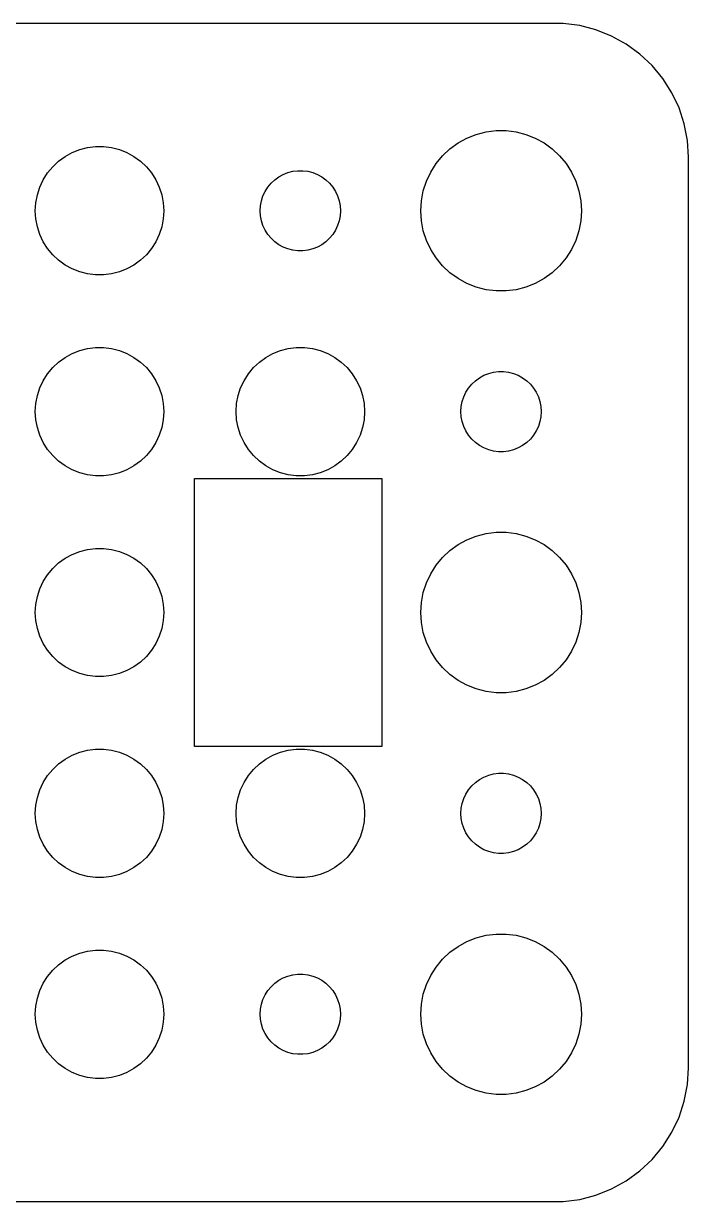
# Model space of a CAD drawing. Header units: metres. Extents: x 0.5 to 44.5, y -22 to 22.
# Drawn here: x 19.66 to 44.5, y -21.99 to 21.99 of the extents above; entities that cross this region are included whole.
import ezdxf

# ---------------------------------------------------------------- set-up
doc = ezdxf.new("R2010")
doc.units = ezdxf.units.M

msp = doc.modelspace()

# ---------------------------------------------------------------- linework, layer by layer
for p, q in [((39.8139, 21.9901), (5.18604, 21.9901)), ((40.4369, 21.9114), (39.8139, 21.9901)), ((41.0451, 21.7553), (40.4369, 21.9114)), ((41.6289, 21.5241), (41.0451, 21.7553)), ((42.1791, 21.2216), (41.6289, 21.5241)), ((42.6871, 20.8526), (42.1791, 21.2216)), ((43.1448, 20.4227), (42.6871, 20.8526)), ((43.5451, 19.9389), (43.1448, 20.4227)), ((43.8815, 19.4088), (43.5451, 19.9389)), ((44.1489, 18.8406), (43.8815, 19.4088)), ((44.3429, 18.2434), (44.1489, 18.8406)), ((44.4606, 17.6267), (44.3429, 18.2434)), ((35.8925, 17.533), (36.2227, 17.7145)), ((36.2227, 17.7145), (36.5729, 17.8532)), ((36.5729, 17.8532), (36.9379, 17.9469)), ((36.9379, 17.9469), (37.3116, 17.9941)), ((37.3116, 17.9941), (37.6884, 17.9941)), ((37.6884, 17.9941), (38.0621, 17.9469)), ((38.0621, 17.9469), (38.427, 17.8532)), ((38.427, 17.8532), (38.7773, 17.7145)), ((38.7773, 17.7145), (39.1075, 17.533)), ((44.5, 17), (44.4606, 17.6267)), ((21.214, 17.0264), (21.4781, 17.1716)), ((21.4781, 17.1716), (21.7583, 17.2825)), ((21.7583, 17.2825), (22.0503, 17.3575)), ((22.0503, 17.3575), (22.3493, 17.3953)), ((22.3493, 17.3953), (22.6507, 17.3953)), ((22.6507, 17.3953), (22.9497, 17.3575)), ((22.9497, 17.3575), (23.2416, 17.2825)), ((23.2416, 17.2825), (23.5219, 17.1716)), ((23.5219, 17.1716), (23.786, 17.0264)), ((35.3131, 17.0536), (35.5877, 17.3115)), ((35.5877, 17.3115), (35.8925, 17.533)), ((39.1075, 17.533), (39.4123, 17.3115)), ((39.4123, 17.3115), (39.6869, 17.0536)), ((20.7505, 16.6429), (20.9702, 16.8492)), ((20.9702, 16.8492), (21.214, 17.0264)), ((23.786, 17.0264), (24.0298, 16.8492)), ((24.0298, 16.8492), (24.2495, 16.6429)), ((34.8711, 16.4453), (35.0729, 16.7634)), ((35.0729, 16.7634), (35.3131, 17.0536)), ((39.6869, 17.0536), (39.927, 16.7634)), ((39.927, 16.7634), (40.1289, 16.4453)), ((44.5, -17), (44.5, 17)), ((20.3969, 16.1562), (20.5583, 16.4107)), ((20.5583, 16.4107), (20.7505, 16.6429)), ((24.2495, 16.6429), (24.4416, 16.4107)), ((24.4416, 16.4107), (24.6031, 16.1562)), ((29.1963, 16.2665), (29.3613, 16.3572)), ((29.3613, 16.3572), (29.5365, 16.4266)), ((29.5365, 16.4266), (29.7189, 16.4734)), ((29.7189, 16.4734), (29.9058, 16.497)), ((29.9058, 16.497), (30.0942, 16.497)), ((30.0942, 16.497), (30.2811, 16.4734)), ((30.2811, 16.4734), (30.4635, 16.4266)), ((30.4635, 16.4266), (30.6387, 16.3572)), ((30.6387, 16.3572), (30.8037, 16.2665)), ((34.7107, 16.1044), (34.8711, 16.4453)), ((40.1289, 16.4453), (40.2893, 16.1044)), ((20.1754, 15.5968), (20.2685, 15.8835)), ((20.2685, 15.8835), (20.3969, 16.1562)), ((24.6031, 16.1562), (24.7315, 15.8835)), ((24.7315, 15.8835), (24.8246, 15.5968)), ((28.6855, 15.7226), (28.7865, 15.8817)), ((28.7865, 15.8817), (28.9065, 16.0268)), ((28.9065, 16.0268), (29.0439, 16.1558)), ((29.0439, 16.1558), (29.1963, 16.2665)), ((30.8037, 16.2665), (30.9561, 16.1558)), ((30.9561, 16.1558), (31.0934, 16.0268)), ((31.0934, 16.0268), (31.2135, 15.8817)), ((31.2135, 15.8817), (31.3145, 15.7226)), ((34.5942, 15.7461), (34.7107, 16.1044)), ((40.2893, 16.1044), (40.4057, 15.7461)), ((20.1189, 15.3008), (20.1754, 15.5968)), ((24.8246, 15.5968), (24.8811, 15.3008)), ((28.5471, 15.373), (28.6053, 15.5522)), ((28.6053, 15.5522), (28.6855, 15.7226)), ((31.3145, 15.7226), (31.3947, 15.5522)), ((31.3947, 15.5522), (31.4529, 15.373)), ((34.5237, 15.376), (34.5942, 15.7461)), ((40.4057, 15.7461), (40.4763, 15.376)), ((20.1, 15), (20.1189, 15.3008)), ((20.1189, 14.6992), (20.1, 15)), ((24.8811, 15.3008), (24.9, 15)), ((24.9, 15), (24.8811, 14.6992)), ((28.5, 15), (28.5118, 15.188)), ((28.5118, 14.812), (28.5, 15)), ((28.5118, 15.188), (28.5471, 15.373)), ((31.4529, 15.373), (31.4882, 15.188)), ((31.4882, 15.188), (31.5, 15)), ((31.5, 15), (31.4882, 14.812)), ((34.5, 15), (34.5237, 15.376)), ((34.5237, 14.624), (34.5, 15)), ((40.4763, 15.376), (40.5, 15)), ((40.5, 15), (40.4763, 14.624)), ((20.1754, 14.4031), (20.1189, 14.6992)), ((24.8811, 14.6992), (24.8246, 14.4031)), ((28.5471, 14.627), (28.5118, 14.812)), ((28.6053, 14.4478), (28.5471, 14.627)), ((31.4529, 14.627), (31.3947, 14.4478)), ((31.4882, 14.812), (31.4529, 14.627)), ((34.5942, 14.2539), (34.5237, 14.624)), ((40.4763, 14.624), (40.4057, 14.2539)), ((20.2685, 14.1165), (20.1754, 14.4031)), ((20.3969, 13.8438), (20.2685, 14.1165)), ((24.7315, 14.1165), (24.6031, 13.8438)), ((24.8246, 14.4031), (24.7315, 14.1165)), ((28.6855, 14.2774), (28.6053, 14.4478)), ((28.7865, 14.1183), (28.6855, 14.2774)), ((28.9065, 13.9732), (28.7865, 14.1183)), ((31.2135, 14.1183), (31.0934, 13.9732)), ((31.3145, 14.2774), (31.2135, 14.1183)), ((31.3947, 14.4478), (31.3145, 14.2774)), ((34.7107, 13.8956), (34.5942, 14.2539)), ((40.4057, 14.2539), (40.2893, 13.8956)), ((20.5583, 13.5893), (20.3969, 13.8438)), ((24.6031, 13.8438), (24.4416, 13.5893)), ((29.0439, 13.8442), (28.9065, 13.9732)), ((29.1963, 13.7335), (29.0439, 13.8442)), ((29.3613, 13.6427), (29.1963, 13.7335)), ((29.5365, 13.5734), (29.3613, 13.6427)), ((30.6387, 13.6427), (30.4635, 13.5734)), ((30.8037, 13.7335), (30.6387, 13.6427)), ((30.9561, 13.8442), (30.8037, 13.7335)), ((31.0934, 13.9732), (30.9561, 13.8442)), ((34.8711, 13.5547), (34.7107, 13.8956)), ((40.2893, 13.8956), (40.1289, 13.5547)), ((20.7505, 13.3571), (20.5583, 13.5893)), ((20.9702, 13.1508), (20.7505, 13.3571)), ((24.2495, 13.3571), (24.0298, 13.1508)), ((24.4416, 13.5893), (24.2495, 13.3571)), ((29.7189, 13.5266), (29.5365, 13.5734)), ((29.9058, 13.5029), (29.7189, 13.5266)), ((30.0942, 13.5029), (29.9058, 13.5029)), ((30.2811, 13.5266), (30.0942, 13.5029)), ((30.4635, 13.5734), (30.2811, 13.5266)), ((35.0729, 13.2366), (34.8711, 13.5547)), ((35.3131, 12.9464), (35.0729, 13.2366)), ((39.927, 13.2366), (39.6869, 12.9464)), ((40.1289, 13.5547), (39.927, 13.2366)), ((21.214, 12.9736), (20.9702, 13.1508)), ((21.4781, 12.8284), (21.214, 12.9736)), ((21.7583, 12.7175), (21.4781, 12.8284)), ((23.5219, 12.8284), (23.2416, 12.7175)), ((23.786, 12.9736), (23.5219, 12.8284)), ((24.0298, 13.1508), (23.786, 12.9736)), ((35.5877, 12.6884), (35.3131, 12.9464)), ((39.6869, 12.9464), (39.4123, 12.6884)), ((22.0503, 12.6425), (21.7583, 12.7175)), ((22.3493, 12.6047), (22.0503, 12.6425)), ((22.6507, 12.6047), (22.3493, 12.6047)), ((22.9497, 12.6425), (22.6507, 12.6047)), ((23.2416, 12.7175), (22.9497, 12.6425)), ((35.8925, 12.467), (35.5877, 12.6884)), ((36.2227, 12.2855), (35.8925, 12.467)), ((39.1075, 12.467), (38.7773, 12.2855)), ((39.4123, 12.6884), (39.1075, 12.467)), ((36.5729, 12.1468), (36.2227, 12.2855)), ((36.9379, 12.0531), (36.5729, 12.1468)), ((37.3116, 12.0059), (36.9379, 12.0531)), ((37.6884, 12.0059), (37.3116, 12.0059)), ((38.0621, 12.0531), (37.6884, 12.0059)), ((38.427, 12.1468), (38.0621, 12.0531)), ((38.7773, 12.2855), (38.427, 12.1468)), ((21.4781, 9.67157), (21.7583, 9.78253)), ((21.7583, 9.78253), (22.0503, 9.85748)), ((22.0503, 9.85748), (22.3493, 9.89526)), ((22.3493, 9.89526), (22.6507, 9.89526)), ((22.6507, 9.89526), (22.9497, 9.85748)), ((22.9497, 9.85748), (23.2416, 9.78253)), ((23.2416, 9.78253), (23.5219, 9.67157)), ((28.9781, 9.67157), (29.2583, 9.78253)), ((29.2583, 9.78253), (29.5503, 9.85748)), ((29.5503, 9.85748), (29.8493, 9.89526)), ((29.8493, 9.89526), (30.1507, 9.89526)), ((30.1507, 9.89526), (30.4497, 9.85748)), ((30.4497, 9.85748), (30.7416, 9.78253)), ((30.7416, 9.78253), (31.0219, 9.67157)), ((20.7505, 9.1429), (20.9702, 9.34923)), ((20.9702, 9.34923), (21.214, 9.52638)), ((21.214, 9.52638), (21.4781, 9.67157)), ((23.5219, 9.67157), (23.786, 9.52638)), ((23.786, 9.52638), (24.0298, 9.34923)), ((24.0298, 9.34923), (24.2495, 9.1429)), ((28.2505, 9.1429), (28.4702, 9.34923)), ((28.4702, 9.34923), (28.714, 9.52638)), ((28.714, 9.52638), (28.9781, 9.67157)), ((31.0219, 9.67157), (31.286, 9.52638)), ((31.286, 9.52638), (31.5298, 9.34923)), ((31.5298, 9.34923), (31.7495, 9.1429)), ((20.3969, 8.6562), (20.5583, 8.91068)), ((20.5583, 8.91068), (20.7505, 9.1429)), ((24.2495, 9.1429), (24.4416, 8.91068)), ((24.4416, 8.91068), (24.6031, 8.6562)), ((27.8969, 8.6562), (28.0583, 8.91068)), ((28.0583, 8.91068), (28.2505, 9.1429)), ((31.7495, 9.1429), (31.9416, 8.91068)), ((31.9416, 8.91068), (32.1031, 8.6562)), ((36.6963, 8.76648), (36.8613, 8.85724)), ((36.8613, 8.85724), (37.0365, 8.92657)), ((37.0365, 8.92657), (37.2189, 8.97342)), ((37.2189, 8.97342), (37.4058, 8.99704)), ((37.4058, 8.99704), (37.5942, 8.99704)), ((37.5942, 8.99704), (37.7811, 8.97342)), ((37.7811, 8.97342), (37.9635, 8.92657)), ((37.9635, 8.92657), (38.1387, 8.85724)), ((38.1387, 8.85724), (38.3037, 8.76648)), ((20.1754, 8.09685), (20.2685, 8.38348)), ((20.2685, 8.38348), (20.3969, 8.6562)), ((24.6031, 8.6562), (24.7315, 8.38348)), ((24.7315, 8.38348), (24.8246, 8.09685)), ((27.6754, 8.09685), (27.7685, 8.38348)), ((27.7685, 8.38348), (27.8969, 8.6562)), ((32.1031, 8.6562), (32.2315, 8.38348)), ((32.2315, 8.38348), (32.3246, 8.09685)), ((36.1855, 8.22263), (36.2865, 8.38167)), ((36.2865, 8.38167), (36.4065, 8.52681)), ((36.4065, 8.52681), (36.5439, 8.65576)), ((36.5439, 8.65576), (36.6963, 8.76648)), ((38.3037, 8.76648), (38.4561, 8.65576)), ((38.4561, 8.65576), (38.5934, 8.52681)), ((38.5934, 8.52681), (38.7135, 8.38167)), ((38.7135, 8.38167), (38.8145, 8.22263)), ((20.1189, 7.8008), (20.1754, 8.09685)), ((24.8246, 8.09685), (24.8811, 7.8008)), ((27.6189, 7.8008), (27.6754, 8.09685)), ((32.3246, 8.09685), (32.3811, 7.8008)), ((36.0471, 7.87303), (36.1053, 8.05219)), ((36.1053, 8.05219), (36.1855, 8.22263)), ((38.8145, 8.22263), (38.8947, 8.05219)), ((38.8947, 8.05219), (38.9529, 7.87303)), ((20.1, 7.5), (20.1189, 7.8008)), ((20.1189, 7.19919), (20.1, 7.5)), ((24.8811, 7.8008), (24.9, 7.5)), ((24.9, 7.5), (24.8811, 7.19919)), ((27.6, 7.5), (27.6189, 7.8008)), ((27.6189, 7.19919), (27.6, 7.5)), ((32.3811, 7.8008), (32.4, 7.5)), ((32.4, 7.5), (32.3811, 7.19919)), ((36, 7.5), (36.0118, 7.68799)), ((36.0118, 7.312), (36, 7.5)), ((36.0118, 7.68799), (36.0471, 7.87303)), ((38.9529, 7.87303), (38.9882, 7.68799)), ((38.9882, 7.68799), (39, 7.5)), ((39, 7.5), (38.9882, 7.312)), ((20.1754, 6.90314), (20.1189, 7.19919)), ((24.8811, 7.19919), (24.8246, 6.90314)), ((27.6754, 6.90314), (27.6189, 7.19919)), ((32.3811, 7.19919), (32.3246, 6.90314)), ((36.0471, 7.12695), (36.0118, 7.312)), ((36.1053, 6.9478), (36.0471, 7.12695)), ((38.9529, 7.12695), (38.8947, 6.9478)), ((38.9882, 7.312), (38.9529, 7.12695)), ((20.2685, 6.6165), (20.1754, 6.90314)), ((20.3969, 6.34378), (20.2685, 6.6165)), ((24.7315, 6.6165), (24.6031, 6.34378)), ((24.8246, 6.90314), (24.7315, 6.6165)), ((27.7685, 6.6165), (27.6754, 6.90314)), ((27.8969, 6.34378), (27.7685, 6.6165)), ((32.2315, 6.6165), (32.1031, 6.34378)), ((32.3246, 6.90314), (32.2315, 6.6165)), ((36.1855, 6.77736), (36.1053, 6.9478)), ((36.2865, 6.61832), (36.1855, 6.77736)), ((36.4065, 6.47318), (36.2865, 6.61832)), ((38.7135, 6.61832), (38.5934, 6.47318)), ((38.8145, 6.77736), (38.7135, 6.61832)), ((38.8947, 6.9478), (38.8145, 6.77736)), ((20.5583, 6.08931), (20.3969, 6.34378)), ((24.6031, 6.34378), (24.4416, 6.08931)), ((28.0583, 6.08931), (27.8969, 6.34378)), ((32.1031, 6.34378), (31.9416, 6.08931)), ((36.5439, 6.34422), (36.4065, 6.47318)), ((36.6963, 6.23351), (36.5439, 6.34422)), ((36.8613, 6.14275), (36.6963, 6.23351)), ((38.3037, 6.23351), (38.1387, 6.14275)), ((38.4561, 6.34422), (38.3037, 6.23351)), ((38.5934, 6.47318), (38.4561, 6.34422)), ((20.7505, 5.85709), (20.5583, 6.08931)), ((20.9702, 5.65076), (20.7505, 5.85709)), ((24.2495, 5.85709), (24.0298, 5.65076)), ((24.4416, 6.08931), (24.2495, 5.85709)), ((28.2505, 5.85709), (28.0583, 6.08931)), ((28.4702, 5.65076), (28.2505, 5.85709)), ((31.7495, 5.85709), (31.5298, 5.65076)), ((31.9416, 6.08931), (31.7495, 5.85709)), ((37.0365, 6.07341), (36.8613, 6.14275)), ((37.2189, 6.02657), (37.0365, 6.07341)), ((37.4058, 6.00294), (37.2189, 6.02657)), ((37.5942, 6.00294), (37.4058, 6.00294)), ((37.7811, 6.02657), (37.5942, 6.00294)), ((37.9635, 6.07341), (37.7811, 6.02657)), ((38.1387, 6.14275), (37.9635, 6.07341)), ((21.214, 5.4736), (20.9702, 5.65076)), ((21.4781, 5.32841), (21.214, 5.4736)), ((21.7583, 5.21745), (21.4781, 5.32841)), ((23.5219, 5.32841), (23.2416, 5.21745)), ((23.786, 5.4736), (23.5219, 5.32841)), ((24.0298, 5.65076), (23.786, 5.4736)), ((28.714, 5.4736), (28.4702, 5.65076)), ((28.9781, 5.32841), (28.714, 5.4736)), ((29.2583, 5.21745), (28.9781, 5.32841)), ((31.0219, 5.32841), (30.7416, 5.21745)), ((31.286, 5.4736), (31.0219, 5.32841)), ((31.5298, 5.65076), (31.286, 5.4736)), ((22.0503, 5.1425), (21.7583, 5.21745)), ((22.3493, 5.10472), (22.0503, 5.1425)), ((22.6507, 5.10472), (22.3493, 5.10472)), ((22.9497, 5.1425), (22.6507, 5.10472)), ((23.2416, 5.21745), (22.9497, 5.1425)), ((26.044, -5), (26.044, 5)), ((26.044, 5), (33.044, 5)), ((29.5503, 5.1425), (29.2583, 5.21745)), ((29.8493, 5.10472), (29.5503, 5.1425)), ((30.1507, 5.10472), (29.8493, 5.10472)), ((30.4497, 5.1425), (30.1507, 5.10472)), ((30.7416, 5.21745), (30.4497, 5.1425)), ((33.044, 5), (33.044, -5)), ((35.8925, 2.53297), (36.2227, 2.71448)), ((36.2227, 2.71448), (36.5729, 2.85316)), ((36.5729, 2.85316), (36.9379, 2.94685)), ((36.9379, 2.94685), (37.3116, 2.99408)), ((37.3116, 2.99408), (37.6884, 2.99408)), ((37.6884, 2.99408), (38.0621, 2.94685)), ((38.0621, 2.94685), (38.427, 2.85316)), ((38.427, 2.85316), (38.7773, 2.71448)), ((38.7773, 2.71448), (39.1075, 2.53297)), ((21.4781, 2.17157), (21.7583, 2.28253)), ((21.7583, 2.28253), (22.0503, 2.35748)), ((22.0503, 2.35748), (22.3493, 2.39526)), ((22.3493, 2.39526), (22.6507, 2.39526)), ((22.6507, 2.39526), (22.9497, 2.35748)), ((22.9497, 2.35748), (23.2416, 2.28253)), ((23.2416, 2.28253), (23.5219, 2.17157)), ((35.3131, 2.05363), (35.5877, 2.31154)), ((35.5877, 2.31154), (35.8925, 2.53297)), ((39.1075, 2.53297), (39.4123, 2.31154)), ((39.4123, 2.31154), (39.6869, 2.05363)), ((20.7505, 1.6429), (20.9702, 1.84923)), ((20.9702, 1.84923), (21.214, 2.02638)), ((21.214, 2.02638), (21.4781, 2.17157)), ((23.5219, 2.17157), (23.786, 2.02638)), ((23.786, 2.02638), (24.0298, 1.84923)), ((24.0298, 1.84923), (24.2495, 1.6429)), ((34.8711, 1.44525), (35.0729, 1.76335)), ((35.0729, 1.76335), (35.3131, 2.05363)), ((39.6869, 2.05363), (39.927, 1.76335)), ((39.927, 1.76335), (40.1289, 1.44525)), ((20.3969, 1.1562), (20.5583, 1.41068)), ((20.5583, 1.41068), (20.7505, 1.6429)), ((24.2495, 1.6429), (24.4416, 1.41068)), ((24.4416, 1.41068), (24.6031, 1.1562)), ((34.7107, 1.10437), (34.8711, 1.44525)), ((40.1289, 1.44525), (40.2893, 1.10437)), ((20.1754, 0.59685), (20.2685, 0.88348)), ((20.2685, 0.88348), (20.3969, 1.1562)), ((24.6031, 1.1562), (24.7315, 0.88348)), ((24.7315, 0.88348), (24.8246, 0.59685)), ((34.5942, 0.74606), (34.7107, 1.10437)), ((40.2893, 1.10437), (40.4057, 0.74606)), ((20.1189, 0.3008), (20.1754, 0.59685)), ((24.8246, 0.59685), (24.8811, 0.3008)), ((34.5237, 0.37599), (34.5942, 0.74606)), ((40.4057, 0.74606), (40.4763, 0.37599)), ((20.1, 0), (20.1189, 0.3008)), ((20.1189, -0.3008), (20.1, 0)), ((24.8811, 0.3008), (24.9, 0)), ((24.9, 0), (24.8811, -0.3008)), ((34.5, 0), (34.5237, 0.37599)), ((34.5237, -0.37599), (34.5, 0)), ((40.4763, 0.37599), (40.5, 0)), ((40.5, 0), (40.4763, -0.37599)), ((20.1754, -0.59685), (20.1189, -0.3008)), ((24.8811, -0.3008), (24.8246, -0.59685)), ((34.5942, -0.74606), (34.5237, -0.37599)), ((40.4763, -0.37599), (40.4057, -0.74606)), ((20.2685, -0.88348), (20.1754, -0.59685)), ((24.8246, -0.59685), (24.7315, -0.88348)), ((34.7107, -1.10437), (34.5942, -0.74606)), ((40.4057, -0.74606), (40.2893, -1.10437)), ((20.3969, -1.1562), (20.2685, -0.88348)), ((20.5583, -1.41068), (20.3969, -1.1562)), ((24.6031, -1.1562), (24.4416, -1.41068)), ((24.7315, -0.88348), (24.6031, -1.1562)), ((34.8711, -1.44525), (34.7107, -1.10437)), ((40.2893, -1.10437), (40.1289, -1.44525)), ((20.7505, -1.6429), (20.5583, -1.41068)), ((20.9702, -1.84923), (20.7505, -1.6429)), ((24.2495, -1.6429), (24.0298, -1.84923)), ((24.4416, -1.41068), (24.2495, -1.6429)), ((35.0729, -1.76335), (34.8711, -1.44525)), ((40.1289, -1.44525), (39.927, -1.76335)), ((21.214, -2.02638), (20.9702, -1.84923)), ((21.4781, -2.17157), (21.214, -2.02638)), ((21.7583, -2.28253), (21.4781, -2.17157)), ((23.5219, -2.17157), (23.2416, -2.28253)), ((23.786, -2.02638), (23.5219, -2.17157)), ((24.0298, -1.84923), (23.786, -2.02638)), ((35.3131, -2.05363), (35.0729, -1.76335)), ((35.5877, -2.31154), (35.3131, -2.05363)), ((39.6869, -2.05363), (39.4123, -2.31154)), ((39.927, -1.76335), (39.6869, -2.05363)), ((22.0503, -2.35748), (21.7583, -2.28253)), ((22.3493, -2.39526), (22.0503, -2.35748)), ((22.6507, -2.39526), (22.3493, -2.39526)), ((22.9497, -2.35748), (22.6507, -2.39526)), ((23.2416, -2.28253), (22.9497, -2.35748)), ((35.8925, -2.53297), (35.5877, -2.31154)), ((36.2227, -2.71448), (35.8925, -2.53297)), ((39.1075, -2.53297), (38.7773, -2.71448)), ((39.4123, -2.31154), (39.1075, -2.53297)), ((36.5729, -2.85316), (36.2227, -2.71448)), ((36.9379, -2.94685), (36.5729, -2.85316)), ((37.3116, -2.99408), (36.9379, -2.94685)), ((37.6884, -2.99408), (37.3116, -2.99408)), ((38.0621, -2.94685), (37.6884, -2.99408)), ((38.427, -2.85316), (38.0621, -2.94685)), ((38.7773, -2.71448), (38.427, -2.85316)), ((21.4781, -5.32841), (21.7583, -5.21745)), ((21.7583, -5.21745), (22.0503, -5.1425)), ((22.0503, -5.1425), (22.3493, -5.10472)), ((22.3493, -5.10472), (22.6507, -5.10472)), ((22.6507, -5.10472), (22.9497, -5.1425)), ((22.9497, -5.1425), (23.2416, -5.21745)), ((23.2416, -5.21745), (23.5219, -5.32841)), ((33.044, -5), (26.044, -5)), ((28.9781, -5.32841), (29.2583, -5.21745)), ((29.2583, -5.21745), (29.5503, -5.1425)), ((29.5503, -5.1425), (29.8493, -5.10472)), ((29.8493, -5.10472), (30.1507, -5.10472)), ((30.1507, -5.10472), (30.4497, -5.1425)), ((30.4497, -5.1425), (30.7416, -5.21745)), ((30.7416, -5.21745), (31.0219, -5.32841)), ((20.7505, -5.85709), (20.9702, -5.65076)), ((20.9702, -5.65076), (21.214, -5.4736)), ((21.214, -5.4736), (21.4781, -5.32841)), ((23.5219, -5.32841), (23.786, -5.4736)), ((23.786, -5.4736), (24.0298, -5.65076)), ((24.0298, -5.65076), (24.2495, -5.85709)), ((28.2505, -5.85709), (28.4702, -5.65076)), ((28.4702, -5.65076), (28.714, -5.4736)), ((28.714, -5.4736), (28.9781, -5.32841)), ((31.0219, -5.32841), (31.286, -5.4736)), ((31.286, -5.4736), (31.5298, -5.65076)), ((31.5298, -5.65076), (31.7495, -5.85709)), ((20.3969, -6.34378), (20.5583, -6.08931)), ((20.5583, -6.08931), (20.7505, -5.85709)), ((24.2495, -5.85709), (24.4416, -6.08931)), ((24.4416, -6.08931), (24.6031, -6.34378)), ((27.8969, -6.34378), (28.0583, -6.08931)), ((28.0583, -6.08931), (28.2505, -5.85709)), ((31.7495, -5.85709), (31.9416, -6.08931)), ((31.9416, -6.08931), (32.1031, -6.34378)), ((36.6963, -6.23351), (36.8613, -6.14275)), ((36.8613, -6.14275), (37.0365, -6.07341)), ((37.0365, -6.07341), (37.2189, -6.02657)), ((37.2189, -6.02657), (37.4058, -6.00294)), ((37.4058, -6.00294), (37.5942, -6.00294)), ((37.5942, -6.00294), (37.7811, -6.02657)), ((37.7811, -6.02657), (37.9635, -6.07341)), ((37.9635, -6.07341), (38.1387, -6.14275)), ((38.1387, -6.14275), (38.3037, -6.23351)), ((20.2685, -6.6165), (20.3969, -6.34378)), ((24.6031, -6.34378), (24.7315, -6.6165)), ((27.7685, -6.6165), (27.8969, -6.34378)), ((32.1031, -6.34378), (32.2315, -6.6165)), ((36.2865, -6.61832), (36.4065, -6.47318)), ((36.4065, -6.47318), (36.5439, -6.34422)), ((36.5439, -6.34422), (36.6963, -6.23351)), ((38.3037, -6.23351), (38.4561, -6.34422)), ((38.4561, -6.34422), (38.5934, -6.47318)), ((38.5934, -6.47318), (38.7135, -6.61832)), ((20.1189, -7.19919), (20.1754, -6.90314)), ((20.1754, -6.90314), (20.2685, -6.6165)), ((24.7315, -6.6165), (24.8246, -6.90314)), ((24.8246, -6.90314), (24.8811, -7.19919)), ((27.6189, -7.19919), (27.6754, -6.90314)), ((27.6754, -6.90314), (27.7685, -6.6165)), ((32.2315, -6.6165), (32.3246, -6.90314)), ((32.3246, -6.90314), (32.3811, -7.19919)), ((36.0471, -7.12695), (36.1053, -6.9478)), ((36.1053, -6.9478), (36.1855, -6.77736)), ((36.1855, -6.77736), (36.2865, -6.61832)), ((38.7135, -6.61832), (38.8145, -6.77736)), ((38.8145, -6.77736), (38.8947, -6.9478)), ((38.8947, -6.9478), (38.9529, -7.12695)), ((20.1, -7.5), (20.1189, -7.19919)), ((24.8811, -7.19919), (24.9, -7.5)), ((27.6, -7.5), (27.6189, -7.19919)), ((32.3811, -7.19919), (32.4, -7.5)), ((36, -7.5), (36.0118, -7.312)), ((36.0118, -7.312), (36.0471, -7.12695)), ((38.9529, -7.12695), (38.9882, -7.312)), ((38.9882, -7.312), (39, -7.5)), ((20.1189, -7.8008), (20.1, -7.5)), ((20.1754, -8.09685), (20.1189, -7.8008)), ((24.8811, -7.8008), (24.8246, -8.09685)), ((24.9, -7.5), (24.8811, -7.8008)), ((27.6189, -7.8008), (27.6, -7.5)), ((27.6754, -8.09685), (27.6189, -7.8008)), ((32.3811, -7.8008), (32.3246, -8.09685)), ((32.4, -7.5), (32.3811, -7.8008)), ((36.0118, -7.68799), (36, -7.5)), ((36.0471, -7.87303), (36.0118, -7.68799)), ((36.1053, -8.05219), (36.0471, -7.87303)), ((38.9529, -7.87303), (38.8947, -8.05219)), ((38.9882, -7.68799), (38.9529, -7.87303)), ((39, -7.5), (38.9882, -7.68799)), ((20.2685, -8.38348), (20.1754, -8.09685)), ((24.8246, -8.09685), (24.7315, -8.38348)), ((27.7685, -8.38348), (27.6754, -8.09685)), ((32.3246, -8.09685), (32.2315, -8.38348)), ((36.1855, -8.22263), (36.1053, -8.05219)), ((36.2865, -8.38167), (36.1855, -8.22263)), ((38.8145, -8.22263), (38.7135, -8.38167)), ((38.8947, -8.05219), (38.8145, -8.22263)), ((20.3969, -8.6562), (20.2685, -8.38348)), ((20.5583, -8.91068), (20.3969, -8.6562)), ((24.6031, -8.6562), (24.4416, -8.91068)), ((24.7315, -8.38348), (24.6031, -8.6562)), ((27.8969, -8.6562), (27.7685, -8.38348)), ((28.0583, -8.91068), (27.8969, -8.6562)), ((32.1031, -8.6562), (31.9416, -8.91068)), ((32.2315, -8.38348), (32.1031, -8.6562)), ((36.4065, -8.52681), (36.2865, -8.38167)), ((36.5439, -8.65576), (36.4065, -8.52681)), ((36.6963, -8.76648), (36.5439, -8.65576)), ((36.8613, -8.85724), (36.6963, -8.76648)), ((38.3037, -8.76648), (38.1387, -8.85724)), ((38.4561, -8.65576), (38.3037, -8.76648)), ((38.5934, -8.52681), (38.4561, -8.65576)), ((38.7135, -8.38167), (38.5934, -8.52681)), ((20.7505, -9.1429), (20.5583, -8.91068)), ((20.9702, -9.34923), (20.7505, -9.1429)), ((24.2495, -9.1429), (24.0298, -9.34923)), ((24.4416, -8.91068), (24.2495, -9.1429)), ((28.2505, -9.1429), (28.0583, -8.91068)), ((28.4702, -9.34923), (28.2505, -9.1429)), ((31.7495, -9.1429), (31.5298, -9.34923)), ((31.9416, -8.91068), (31.7495, -9.1429)), ((37.0365, -8.92657), (36.8613, -8.85724)), ((37.2189, -8.97342), (37.0365, -8.92657)), ((37.4058, -8.99704), (37.2189, -8.97342)), ((37.5942, -8.99704), (37.4058, -8.99704)), ((37.7811, -8.97342), (37.5942, -8.99704)), ((37.9635, -8.92657), (37.7811, -8.97342)), ((38.1387, -8.85724), (37.9635, -8.92657)), ((21.214, -9.52638), (20.9702, -9.34923)), ((21.4781, -9.67157), (21.214, -9.52638)), ((21.7583, -9.78253), (21.4781, -9.67157)), ((23.5219, -9.67157), (23.2416, -9.78253)), ((23.786, -9.52638), (23.5219, -9.67157)), ((24.0298, -9.34923), (23.786, -9.52638)), ((28.714, -9.52638), (28.4702, -9.34923)), ((28.9781, -9.67157), (28.714, -9.52638)), ((29.2583, -9.78253), (28.9781, -9.67157)), ((31.0219, -9.67157), (30.7416, -9.78253)), ((31.286, -9.52638), (31.0219, -9.67157)), ((31.5298, -9.34923), (31.286, -9.52638)), ((22.0503, -9.85748), (21.7583, -9.78253)), ((22.3493, -9.89526), (22.0503, -9.85748)), ((22.6507, -9.89526), (22.3493, -9.89526)), ((22.9497, -9.85748), (22.6507, -9.89526)), ((23.2416, -9.78253), (22.9497, -9.85748)), ((29.5503, -9.85748), (29.2583, -9.78253)), ((29.8493, -9.89526), (29.5503, -9.85748)), ((30.1507, -9.89526), (29.8493, -9.89526)), ((30.4497, -9.85748), (30.1507, -9.89526)), ((30.7416, -9.78253), (30.4497, -9.85748)), ((35.8925, -12.467), (36.2227, -12.2855)), ((36.2227, -12.2855), (36.5729, -12.1468)), ((36.5729, -12.1468), (36.9379, -12.0531)), ((36.9379, -12.0531), (37.3116, -12.0059)), ((37.3116, -12.0059), (37.6884, -12.0059)), ((37.6884, -12.0059), (38.0621, -12.0531)), ((38.0621, -12.0531), (38.427, -12.1468)), ((38.427, -12.1468), (38.7773, -12.2855)), ((38.7773, -12.2855), (39.1075, -12.467)), ((21.4781, -12.8284), (21.7583, -12.7175)), ((21.7583, -12.7175), (22.0503, -12.6425)), ((22.0503, -12.6425), (22.3493, -12.6047)), ((22.3493, -12.6047), (22.6507, -12.6047)), ((22.6507, -12.6047), (22.9497, -12.6425)), ((22.9497, -12.6425), (23.2416, -12.7175)), ((23.2416, -12.7175), (23.5219, -12.8284)), ((35.3131, -12.9464), (35.5877, -12.6884)), ((35.5877, -12.6884), (35.8925, -12.467)), ((39.1075, -12.467), (39.4123, -12.6884)), ((39.4123, -12.6884), (39.6869, -12.9464)), ((20.7505, -13.3571), (20.9702, -13.1508)), ((20.9702, -13.1508), (21.214, -12.9736)), ((21.214, -12.9736), (21.4781, -12.8284)), ((23.5219, -12.8284), (23.786, -12.9736)), ((23.786, -12.9736), (24.0298, -13.1508)), ((24.0298, -13.1508), (24.2495, -13.3571)), ((35.0729, -13.2366), (35.3131, -12.9464)), ((39.6869, -12.9464), (39.927, -13.2366)), ((20.3969, -13.8438), (20.5583, -13.5893)), ((20.5583, -13.5893), (20.7505, -13.3571)), ((24.2495, -13.3571), (24.4416, -13.5893)), ((24.4416, -13.5893), (24.6031, -13.8438)), ((29.3613, -13.6427), (29.5365, -13.5734)), ((29.5365, -13.5734), (29.7189, -13.5266)), ((29.7189, -13.5266), (29.9058, -13.5029)), ((29.9058, -13.5029), (30.0942, -13.5029)), ((30.0942, -13.5029), (30.2811, -13.5266)), ((30.2811, -13.5266), (30.4635, -13.5734)), ((30.4635, -13.5734), (30.6387, -13.6427)), ((34.7107, -13.8956), (34.8711, -13.5547)), ((34.8711, -13.5547), (35.0729, -13.2366)), ((39.927, -13.2366), (40.1289, -13.5547)), ((40.1289, -13.5547), (40.2893, -13.8956)), ((20.2685, -14.1165), (20.3969, -13.8438)), ((24.6031, -13.8438), (24.7315, -14.1165)), ((28.7865, -14.1183), (28.9065, -13.9732)), ((28.9065, -13.9732), (29.0439, -13.8442)), ((29.0439, -13.8442), (29.1963, -13.7335)), ((29.1963, -13.7335), (29.3613, -13.6427)), ((30.6387, -13.6427), (30.8037, -13.7335)), ((30.8037, -13.7335), (30.9561, -13.8442)), ((30.9561, -13.8442), (31.0934, -13.9732)), ((31.0934, -13.9732), (31.2135, -14.1183)), ((34.5942, -14.2539), (34.7107, -13.8956)), ((40.2893, -13.8956), (40.4057, -14.2539)), ((20.1189, -14.6992), (20.1754, -14.4031)), ((20.1754, -14.4031), (20.2685, -14.1165)), ((24.7315, -14.1165), (24.8246, -14.4031)), ((24.8246, -14.4031), (24.8811, -14.6992)), ((28.5471, -14.627), (28.6053, -14.4478)), ((28.6053, -14.4478), (28.6855, -14.2774)), ((28.6855, -14.2774), (28.7865, -14.1183)), ((31.2135, -14.1183), (31.3145, -14.2774)), ((31.3145, -14.2774), (31.3947, -14.4478)), ((31.3947, -14.4478), (31.4529, -14.627)), ((34.5237, -14.624), (34.5942, -14.2539)), ((40.4057, -14.2539), (40.4763, -14.624)), ((20.1, -15), (20.1189, -14.6992)), ((24.8811, -14.6992), (24.9, -15)), ((28.5, -15), (28.5118, -14.812)), ((28.5118, -14.812), (28.5471, -14.627)), ((31.4529, -14.627), (31.4882, -14.812)), ((31.4882, -14.812), (31.5, -15)), ((34.5, -15), (34.5237, -14.624)), ((40.4763, -14.624), (40.5, -15)), ((20.1189, -15.3008), (20.1, -15)), ((20.1754, -15.5968), (20.1189, -15.3008)), ((24.8811, -15.3008), (24.8246, -15.5968)), ((24.9, -15), (24.8811, -15.3008)), ((28.5118, -15.188), (28.5, -15)), ((28.5471, -15.373), (28.5118, -15.188)), ((28.6053, -15.5522), (28.5471, -15.373)), ((31.4529, -15.373), (31.3947, -15.5522)), ((31.4882, -15.188), (31.4529, -15.373)), ((31.5, -15), (31.4882, -15.188)), ((34.5237, -15.376), (34.5, -15)), ((34.5942, -15.7461), (34.5237, -15.376)), ((40.4763, -15.376), (40.4057, -15.7461)), ((40.5, -15), (40.4763, -15.376)), ((20.2685, -15.8835), (20.1754, -15.5968)), ((24.8246, -15.5968), (24.7315, -15.8835)), ((28.6855, -15.7226), (28.6053, -15.5522)), ((28.7865, -15.8817), (28.6855, -15.7226)), ((31.3145, -15.7226), (31.2135, -15.8817)), ((31.3947, -15.5522), (31.3145, -15.7226)), ((34.7107, -16.1044), (34.5942, -15.7461)), ((40.4057, -15.7461), (40.2893, -16.1044)), ((20.3969, -16.1562), (20.2685, -15.8835)), ((20.5583, -16.4107), (20.3969, -16.1562)), ((24.6031, -16.1562), (24.4416, -16.4107)), ((24.7315, -15.8835), (24.6031, -16.1562)), ((28.9065, -16.0268), (28.7865, -15.8817)), ((29.0439, -16.1558), (28.9065, -16.0268)), ((29.1963, -16.2665), (29.0439, -16.1558)), ((29.3613, -16.3572), (29.1963, -16.2665)), ((30.8037, -16.2665), (30.6387, -16.3572)), ((30.9561, -16.1558), (30.8037, -16.2665)), ((31.0934, -16.0268), (30.9561, -16.1558)), ((31.2135, -15.8817), (31.0934, -16.0268)), ((34.8711, -16.4453), (34.7107, -16.1044)), ((40.2893, -16.1044), (40.1289, -16.4453)), ((20.7505, -16.6429), (20.5583, -16.4107)), ((20.9702, -16.8492), (20.7505, -16.6429)), ((24.2495, -16.6429), (24.0298, -16.8492)), ((24.4416, -16.4107), (24.2495, -16.6429)), ((29.5365, -16.4266), (29.3613, -16.3572)), ((29.7189, -16.4734), (29.5365, -16.4266)), ((29.9058, -16.497), (29.7189, -16.4734)), ((30.0942, -16.497), (29.9058, -16.497)), ((30.2811, -16.4734), (30.0942, -16.497)), ((30.4635, -16.4266), (30.2811, -16.4734)), ((30.6387, -16.3572), (30.4635, -16.4266)), ((35.0729, -16.7634), (34.8711, -16.4453)), ((40.1289, -16.4453), (39.927, -16.7634)), ((21.214, -17.0264), (20.9702, -16.8492)), ((21.4781, -17.1716), (21.214, -17.0264)), ((23.786, -17.0264), (23.5219, -17.1716)), ((24.0298, -16.8492), (23.786, -17.0264)), ((35.3131, -17.0536), (35.0729, -16.7634)), ((35.5877, -17.3115), (35.3131, -17.0536)), ((39.6869, -17.0536), (39.4123, -17.3115)), ((39.927, -16.7634), (39.6869, -17.0536)), ((44.4606, -17.6267), (44.5, -17)), ((21.7583, -17.2825), (21.4781, -17.1716)), ((22.0503, -17.3575), (21.7583, -17.2825)), ((22.3493, -17.3953), (22.0503, -17.3575)), ((22.6507, -17.3953), (22.3493, -17.3953)), ((22.9497, -17.3575), (22.6507, -17.3953)), ((23.2416, -17.2825), (22.9497, -17.3575)), ((23.5219, -17.1716), (23.2416, -17.2825)), ((35.8925, -17.533), (35.5877, -17.3115)), ((36.2227, -17.7145), (35.8925, -17.533)), ((39.1075, -17.533), (38.7773, -17.7145)), ((39.4123, -17.3115), (39.1075, -17.533)), ((36.5729, -17.8532), (36.2227, -17.7145)), ((36.9379, -17.9469), (36.5729, -17.8532)), ((37.3116, -17.9941), (36.9379, -17.9469)), ((37.6884, -17.9941), (37.3116, -17.9941)), ((38.0621, -17.9469), (37.6884, -17.9941)), ((38.427, -17.8532), (38.0621, -17.9469)), ((38.7773, -17.7145), (38.427, -17.8532)), ((44.3429, -18.2434), (44.4606, -17.6267)), ((44.1489, -18.8406), (44.3429, -18.2434)), ((43.8815, -19.4088), (44.1489, -18.8406)), ((43.5451, -19.9389), (43.8815, -19.4088)), ((43.1448, -20.4227), (43.5451, -19.9389)), ((42.6871, -20.8526), (43.1448, -20.4227)), ((42.1791, -21.2216), (42.6871, -20.8526)), ((41.0451, -21.7553), (41.6289, -21.5241)), ((41.6289, -21.5241), (42.1791, -21.2216)), ((5.18604, -21.9901), (39.8139, -21.9901)), ((39.8139, -21.9901), (40.4369, -21.9114)), ((40.4369, -21.9114), (41.0451, -21.7553))]:
    msp.add_line(p, q)

doc.saveas('drawing.dxf')
